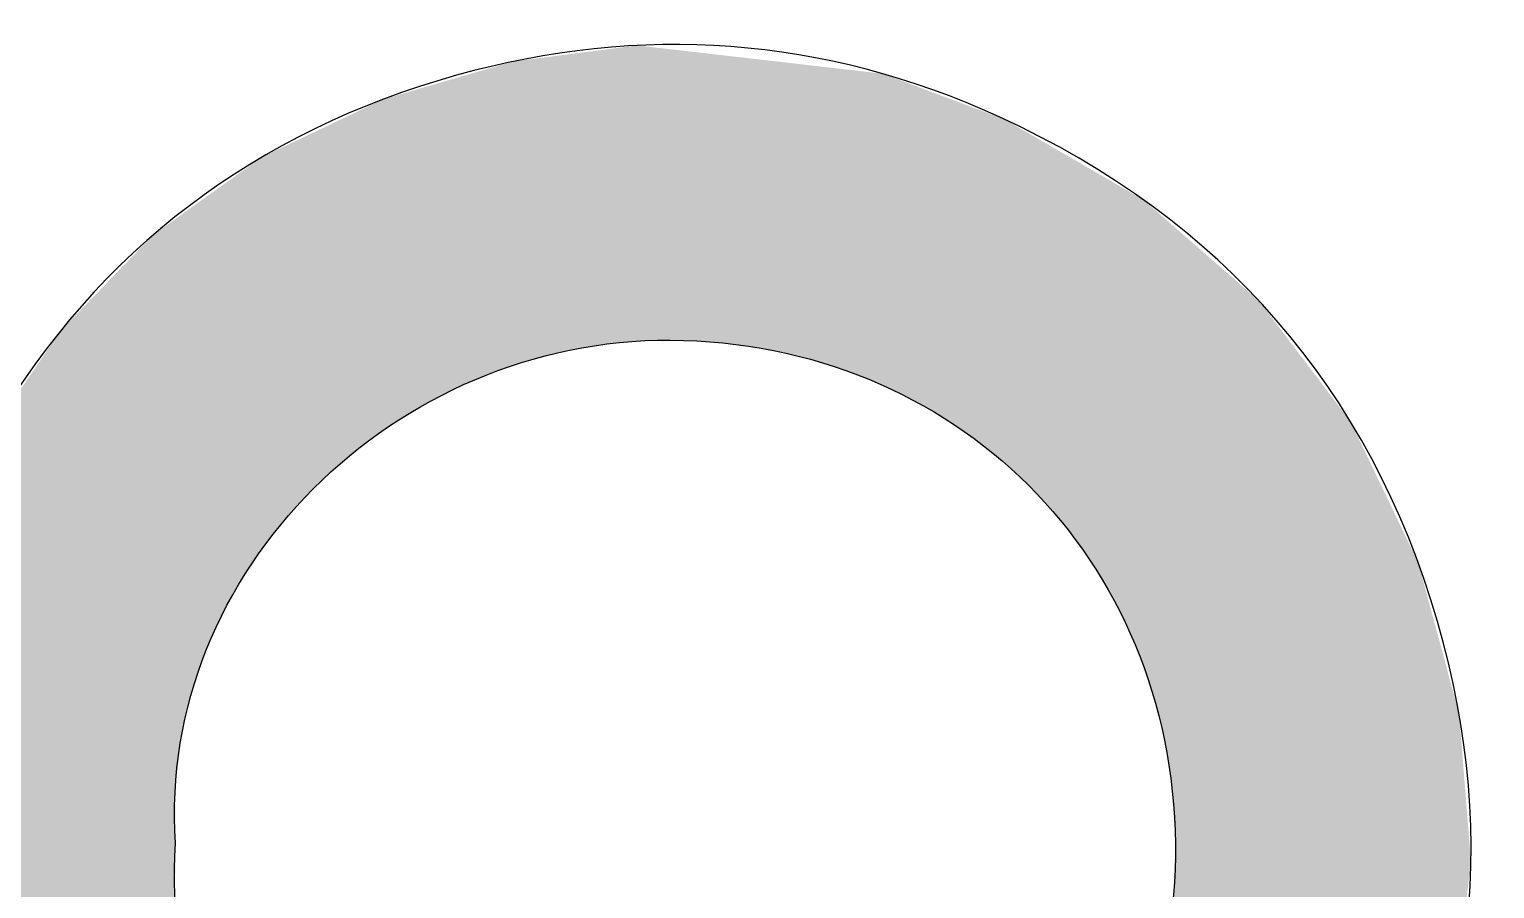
# Model space of a CAD drawing. Extents: x 30.9 to 73.6, y 20.2 to 62.9.
# Drawn here: x 41.97 to 53.01, y 50.77 to 57.24 of the extents above; entities that cross this region are included whole.
import ezdxf

# ---------------------------------------------------------------- set-up
doc = ezdxf.new("R2010")
doc.units = 0
doc.header["$MEASUREMENT"] = 0
doc.layers.add('_U_56FE_U_5C42_1', color=7, linetype='CONTINUOUS')

# ---------------------------------------------------------------- blocks, each defined once
blk = doc.blocks.new('*U0')
at = {"layer": '_U_56FE_U_5C42_1', "color": 7}
for points in [[(336, 598.32), (333.29, 632.67), (336, 633.02)], [(337.09, 598.48), (336, 633.02), (337.09, 633.16)], [(336, 598.32), (336, 633.02), (337.09, 598.48)], [(337.65, 598.51), (337.09, 633.17), (337.65, 633.24)], [(337.09, 598.49), (337.09, 633.16), (337.09, 633.17)], [(337.09, 598.49), (337.09, 633.17), (337.65, 598.51)], [(337.09, 598.48), (337.09, 633.16), (337.09, 598.49)], [(338.01, 598.53), (337.65, 633.24), (338.01, 633.28)], [(337.65, 598.51), (337.65, 633.24), (338.01, 598.53)], [(338.15, 598.53), (338.01, 633.28), (338.15, 633.3)], [(338.01, 598.53), (338.01, 633.28), (338.15, 598.53)], [(339.18, 598.58), (338.15, 633.3), (339.18, 633.44)], [(338.15, 598.53), (338.15, 633.3), (339.18, 598.58)], [(339.18, 598.58), (339.18, 633.44), (339.68, 598.61)], [(339.68, 598.61), (339.18, 633.44), (339.68, 633.38)], [(339.68, 598.61), (339.68, 633.38), (341.29, 598.68)], [(341.29, 598.68), (339.68, 633.38), (341.29, 633.19)], [(341.29, 598.68), (341.29, 633.19), (342.43, 598.74)], [(342.43, 598.74), (341.29, 633.19), (342.43, 633.06)], [(342.43, 598.74), (342.43, 633.06), (342.53, 598.74)], [(342.53, 598.74), (342.43, 633.06), (342.53, 633.05)], [(342.53, 598.74), (342.53, 633.05), (343.07, 598.77)], [(343.07, 598.77), (342.53, 633.05), (343.07, 632.99)], [(343.07, 598.77), (343.07, 632.99), (343.22, 598.76)], [(343.22, 598.76), (343.07, 632.99), (343.22, 632.97)], [(324.28, 595.65), (322.25, 630.87), (324.28, 631.46)], [(324.53, 595.75), (324.28, 631.46), (324.53, 631.54)], [(324.28, 595.65), (324.28, 631.46), (324.53, 595.75)], [(324.53, 595.75), (324.53, 631.54), (324.55, 595.76)], [(324.55, 595.76), (324.53, 631.54), (324.55, 631.54)], [(324.71, 595.81), (324.55, 631.54), (324.71, 631.56)], [(324.55, 595.76), (324.55, 631.54), (324.71, 595.81)], [(325.55, 596.12), (324.71, 631.56), (325.55, 631.67)], [(324.71, 595.81), (324.71, 631.56), (325.55, 596.12)], [(326.25, 596.3), (325.55, 631.67), (326.25, 631.76)], [(325.55, 596.12), (325.55, 631.67), (326.25, 596.3)], [(328.51, 596.89), (326.25, 631.76), (328.51, 632.05)], [(326.25, 596.3), (326.25, 631.76), (328.51, 596.89)], [(328.75, 596.95), (328.51, 632.05), (328.75, 632.08)], [(328.51, 596.89), (328.51, 632.05), (328.75, 596.95)], [(329.13, 597.05), (328.75, 632.08), (329.13, 632.13)], [(328.75, 596.95), (328.75, 632.08), (329.13, 597.05)], [(330.11, 597.3), (329.13, 632.13), (330.11, 632.26)], [(329.13, 597.05), (329.13, 632.13), (330.11, 597.3)], [(330.6, 597.43), (330.11, 632.26), (330.6, 632.32)], [(330.11, 597.3), (330.11, 632.26), (330.6, 597.43)], [(331.23, 597.59), (330.6, 632.32), (331.23, 632.41)], [(330.6, 597.43), (330.6, 632.32), (331.23, 597.59)], [(331.88, 597.69), (331.23, 632.41), (331.88, 632.49)], [(331.23, 597.59), (331.23, 632.41), (331.88, 597.69)], [(333.09, 597.88), (331.88, 632.49), (333.09, 632.65)], [(331.88, 597.69), (331.88, 632.49), (333.09, 597.88)], [(333.29, 597.91), (333.09, 632.65), (333.29, 632.67)], [(333.09, 597.88), (333.09, 632.65), (333.29, 597.91)], [(333.29, 597.91), (333.29, 632.67), (336, 598.32)], [(343.22, 598.76), (343.22, 632.97), (343.29, 598.75)], [(343.29, 598.75), (343.22, 632.97), (343.29, 632.96)], [(343.29, 598.75), (343.29, 632.96), (343.31, 598.75)], [(343.31, 598.75), (343.29, 632.96), (343.31, 632.96)], [(343.31, 598.75), (343.31, 632.96), (343.51, 598.74)], [(343.51, 598.74), (343.31, 632.96), (343.51, 632.94)], [(343.51, 598.74), (343.51, 632.94), (344.4, 598.7)], [(344.4, 598.7), (343.51, 632.94), (344.4, 632.84)], [(344.4, 598.7), (344.4, 632.84), (344.69, 598.68)], [(344.69, 598.68), (344.4, 632.84), (344.69, 632.8)], [(344.69, 598.68), (344.69, 632.8), (345.36, 598.65)], [(345.36, 598.65), (344.69, 632.8), (345.36, 632.73)], [(345.36, 598.65), (345.36, 632.73), (346.11, 598.61)], [(346.11, 598.61), (345.36, 632.73), (346.11, 632.64)], [(346.11, 598.61), (346.11, 632.64), (346.12, 598.61)], [(346.12, 598.61), (346.11, 632.64), (346.12, 632.64)], [(346.12, 598.61), (346.12, 632.64), (346.19, 598.6)], [(346.19, 598.6), (346.12, 632.64), (346.19, 632.63)], [(346.19, 598.6), (346.19, 632.63), (346.19, 598.6)], [(346.19, 598.6), (346.19, 632.63), (346.19, 632.63)], [(346.19, 598.6), (346.19, 632.63), (346.22, 598.6)], [(346.22, 598.6), (346.19, 632.63), (346.22, 632.63)], [(346.22, 598.6), (346.22, 632.63), (346.22, 598.6)], [(346.22, 598.6), (346.22, 632.63), (346.22, 632.63)], [(346.22, 598.6), (346.22, 632.63), (346.22, 598.6)], [(346.22, 598.6), (346.22, 632.63), (346.22, 632.63)], [(346.22, 598.6), (346.22, 632.63), (346.23, 598.6)], [(346.23, 598.6), (346.22, 632.63), (346.23, 632.63)], [(346.23, 598.6), (346.23, 632.63), (346.23, 598.6)], [(346.23, 598.6), (346.23, 632.63), (346.23, 632.63)], [(346.23, 598.6), (346.23, 632.63), (346.23, 598.6)], [(346.23, 598.6), (346.23, 632.63), (346.23, 632.63)], [(346.23, 598.6), (346.23, 632.63), (348.7, 598.47)], [(348.7, 598.47), (346.23, 632.63), (348.7, 632.34)], [(348.7, 598.47), (348.7, 632.34), (348.71, 598.47)], [(348.71, 598.47), (348.7, 632.34), (348.71, 632.34)], [(348.71, 598.47), (348.71, 632.34), (349.26, 598.44)], [(349.26, 598.44), (348.71, 632.34), (349.26, 632.28)], [(349.26, 598.44), (349.26, 632.28), (349.56, 598.39)], [(349.56, 598.39), (349.26, 632.28), (349.56, 632.24)], [(349.56, 598.39), (349.56, 632.24), (354.33, 597.68)], [(354.33, 597.68), (349.56, 632.24), (354.33, 631.7)], [(354.33, 597.68), (354.33, 631.7), (354.43, 597.67)], [(354.43, 597.67), (354.33, 631.7), (354.43, 631.68)], [(354.43, 597.67), (354.43, 631.68), (355.24, 597.55)], [(355.24, 597.55), (354.43, 631.68), (355.24, 631.59)], [(355.24, 597.55), (355.24, 631.59), (355.45, 597.49)], [(355.45, 597.49), (355.24, 631.59), (355.45, 631.57)], [(355.45, 597.49), (355.45, 631.57), (357.97, 596.86)], [(357.97, 596.86), (355.45, 631.57), (357.97, 631.28)], [(357.97, 596.86), (357.97, 631.28), (360.16, 596.31)], [(360.16, 596.31), (357.97, 631.28), (360.16, 631.02)], [(320.08, 594.11), (317.32, 629.44), (320.08, 630.24)], [(320.44, 594.24), (320.08, 630.24), (320.44, 630.35)], [(320.08, 594.11), (320.08, 630.24), (320.44, 594.24)], [(320.74, 594.35), (320.44, 630.35), (320.74, 630.43)], [(320.44, 594.24), (320.44, 630.35), (320.74, 594.35)], [(320.78, 594.37), (320.74, 630.43), (320.78, 630.44)], [(320.74, 594.35), (320.74, 630.43), (320.78, 594.37)], [(322.25, 594.91), (320.78, 630.44), (322.25, 630.87)], [(320.78, 594.37), (320.78, 630.44), (322.25, 594.91)], [(322.25, 594.91), (322.25, 630.87), (324.28, 595.65)], [(360.16, 596.31), (360.16, 631.02), (360.36, 596.27)], [(360.36, 596.27), (360.16, 631.02), (360.36, 631)], [(360.36, 596.27), (360.36, 631), (360.98, 596.11)], [(360.98, 596.11), (360.36, 631), (360.98, 630.93)], [(360.98, 596.11), (360.98, 630.93), (361.04, 596.09)], [(361.04, 596.09), (360.98, 630.93), (361.04, 630.92)], [(361.04, 596.09), (361.04, 630.92), (361.13, 596.06)], [(361.13, 596.06), (361.04, 630.92), (361.13, 630.91)], [(361.13, 596.06), (361.13, 630.91), (362.22, 595.67)], [(362.22, 595.67), (361.13, 630.91), (362.22, 630.79)], [(362.22, 595.67), (362.22, 630.79), (363.87, 595.08)], [(363.87, 595.08), (362.22, 630.79), (363.87, 630.6)], [(363.87, 595.08), (363.87, 630.6), (366.16, 594.26)], [(366.16, 594.26), (363.87, 630.6), (366.16, 630.33)], [(366.16, 594.26), (366.16, 630.33), (366.46, 594.16)], [(366.46, 594.16), (366.16, 630.33), (366.46, 630.3)], [(366.46, 594.16), (366.46, 630.3), (366.46, 594.16)], [(366.46, 594.16), (366.46, 630.3), (366.46, 630.3)], [(366.46, 594.16), (366.46, 630.3), (366.58, 594.1)], [(366.58, 594.1), (366.46, 630.3), (366.58, 630.29)], [(366.58, 594.1), (366.58, 630.29), (368.09, 593.39)], [(368.09, 593.39), (366.58, 630.29), (368.09, 630.11)], [(368.09, 593.39), (368.09, 630.11), (371.64, 591.72)], [(371.64, 591.72), (368.09, 630.11), (371.64, 628.78)], [(311.84, 589.75), (311.57, 627.77), (311.84, 627.85)], [(312, 589.85), (311.84, 627.85), (312, 627.89)], [(311.84, 589.75), (311.84, 627.85), (312, 589.85)], [(314.06, 591.1), (312, 627.89), (314.06, 628.49)], [(312, 589.85), (312, 627.89), (314.06, 591.1)], [(314.35, 591.27), (314.06, 628.49), (314.35, 628.58)], [(314.06, 591.1), (314.06, 628.49), (314.35, 591.27)], [(314.86, 591.58), (314.35, 628.58), (314.86, 628.72)], [(314.35, 591.27), (314.35, 628.58), (314.86, 591.58)], [(315.05, 591.68), (314.86, 628.72), (315.05, 628.78)], [(314.86, 591.58), (314.86, 628.72), (315.05, 591.68)], [(315.21, 591.75), (315.05, 628.78), (315.21, 628.82)], [(315.05, 591.68), (315.05, 628.78), (315.21, 591.75)], [(315.53, 591.91), (315.21, 628.82), (315.53, 628.92)], [(315.21, 591.75), (315.21, 628.82), (315.53, 591.91)], [(315.89, 592.08), (315.53, 628.92), (315.89, 629.02)], [(315.53, 591.91), (315.53, 628.92), (315.89, 592.08)], [(317.02, 592.63), (315.89, 629.02), (317.02, 629.35)], [(315.89, 592.08), (315.89, 629.02), (317.02, 592.63)], [(317.32, 592.78), (317.02, 629.35), (317.32, 629.44)], [(317.02, 592.63), (317.02, 629.35), (317.32, 592.78)], [(317.32, 592.78), (317.32, 629.44), (320.08, 594.11)], [(371.64, 591.72), (371.64, 628.78), (371.77, 591.64)], [(371.77, 591.64), (371.64, 628.78), (371.77, 628.74)], [(371.77, 591.64), (371.77, 628.74), (372.35, 591.29)], [(372.35, 591.29), (371.77, 628.74), (372.35, 628.52)], [(372.35, 591.29), (372.35, 628.52), (372.55, 591.17)], [(372.55, 591.17), (372.35, 628.52), (372.55, 628.44)], [(372.55, 591.17), (372.55, 628.44), (373.95, 590.34)], [(373.95, 590.34), (372.55, 628.44), (373.95, 627.92)], [(373.95, 590.34), (373.95, 627.92), (376.52, 588.8)], [(376.52, 588.8), (373.95, 627.92), (376.52, 626.95)], [(307.3, 586.62), (307.04, 626.02), (307.3, 626.14)], [(307.39, 586.69), (307.3, 626.14), (307.39, 626.19)], [(307.3, 586.62), (307.3, 626.14), (307.39, 586.69)], [(308.16, 587.26), (307.39, 626.19), (308.16, 626.56)], [(307.39, 586.69), (307.39, 626.19), (308.16, 587.26)], [(308.33, 587.39), (308.16, 626.56), (308.33, 626.64)], [(308.16, 587.26), (308.16, 626.56), (308.33, 587.39)], [(309.28, 588.1), (308.33, 626.64), (309.28, 627.09)], [(308.33, 587.39), (308.33, 626.64), (309.28, 588.1)], [(309.35, 588.15), (309.28, 627.09), (309.35, 627.12)], [(309.28, 588.1), (309.28, 627.09), (309.35, 588.15)], [(309.59, 588.33), (309.35, 627.12), (309.59, 627.19)], [(309.35, 588.15), (309.35, 627.12), (309.59, 588.33)], [(309.82, 588.5), (309.59, 627.19), (309.82, 627.26)], [(309.59, 588.33), (309.59, 627.19), (309.82, 588.5)], [(309.92, 588.58), (309.82, 627.26), (309.92, 627.29)], [(309.82, 588.5), (309.82, 627.26), (309.92, 588.58)], [(310.54, 588.96), (309.92, 627.29), (310.54, 627.47)], [(309.92, 588.58), (309.92, 627.29), (310.54, 588.96)], [(311.57, 589.58), (310.54, 627.47), (311.57, 627.77)], [(310.54, 588.96), (310.54, 627.47), (311.57, 589.58)], [(311.57, 589.58), (311.57, 627.77), (311.84, 589.75)], [(376.52, 588.8), (376.52, 626.95), (376.66, 588.7)], [(376.66, 588.7), (376.52, 626.95), (376.66, 626.9)], [(376.66, 588.7), (376.66, 626.9), (378.33, 587.47)], [(378.33, 587.47), (376.66, 626.9), (378.33, 626.28)], [(378.33, 587.47), (378.33, 626.28), (378.48, 587.36)], [(378.48, 587.36), (378.33, 626.28), (378.48, 626.22)], [(378.48, 587.36), (378.48, 626.22), (381.06, 585.45)], [(381.06, 585.45), (378.48, 626.22), (381.06, 625.25)], [(304.05, 583.98), (301.54, 623.4), (304.05, 624.6)], [(305.31, 585.13), (304.05, 624.6), (305.31, 625.2)], [(304.05, 583.98), (304.05, 624.6), (305.31, 585.13)], [(305.86, 585.54), (305.31, 625.2), (305.86, 625.46)], [(305.31, 585.13), (305.31, 625.2), (305.86, 585.54)], [(307.04, 586.42), (305.86, 625.46), (307.04, 626.02)], [(305.86, 585.54), (305.86, 625.46), (307.04, 586.42)], [(307.04, 586.42), (307.04, 626.02), (307.3, 586.62)], [(381.06, 585.45), (381.06, 625.25), (381.23, 585.3)], [(381.23, 585.3), (381.06, 625.25), (381.23, 625.19)], [(381.23, 585.3), (381.23, 625.19), (382.39, 584.25)], [(382.39, 584.25), (381.23, 625.19), (382.39, 624.75)], [(382.39, 584.25), (382.39, 624.75), (384.07, 582.73)], [(384.07, 582.73), (382.39, 624.75), (384.07, 623.78)], [(301.07, 581.27), (299.34, 622.35), (301.07, 623.18)], [(301.54, 581.7), (301.07, 623.18), (301.54, 623.4)], [(301.07, 581.27), (301.07, 623.18), (301.54, 581.7)], [(301.54, 581.7), (301.54, 623.4), (304.05, 583.98)], [(384.07, 582.73), (384.07, 623.78), (384.19, 582.62)], [(384.19, 582.62), (384.07, 623.78), (384.19, 623.71)], [(384.19, 582.62), (384.19, 623.71), (385.23, 581.68)], [(385.23, 581.68), (384.19, 623.71), (385.23, 623.11)], [(385.23, 581.68), (385.23, 623.11), (385.44, 581.46)], [(385.44, 581.46), (385.23, 623.11), (385.44, 622.99)], [(385.44, 581.46), (385.44, 622.99), (386, 580.84)], [(386, 580.84), (385.44, 622.99), (386, 622.67)], [(386, 580.84), (386, 622.67), (386.53, 580.26)], [(386.53, 580.26), (386, 622.67), (386.53, 622.36)], [(297.23, 577.03), (296.09, 620.8), (297.23, 621.35)], [(297.6, 577.45), (297.23, 621.35), (297.6, 621.52)], [(297.23, 577.03), (297.23, 621.35), (297.6, 577.45)], [(298.53, 578.47), (297.6, 621.52), (298.53, 621.97)], [(297.6, 577.45), (297.6, 621.52), (298.53, 578.47)], [(298.82, 578.79), (298.53, 621.97), (298.82, 622.11)], [(298.53, 578.47), (298.53, 621.97), (298.82, 578.79)], [(299.34, 579.37), (298.82, 622.11), (299.34, 622.35)], [(298.82, 578.79), (298.82, 622.11), (299.34, 579.37)], [(299.34, 579.37), (299.34, 622.35), (301.07, 581.27)], [(386.53, 580.26), (386.53, 622.36), (386.53, 580.25)], [(386.53, 580.25), (386.53, 622.36), (386.53, 622.36)], [(386.53, 580.25), (386.53, 622.36), (386.54, 580.24)], [(386.54, 580.24), (386.53, 622.36), (386.54, 622.35)], [(386.54, 580.24), (386.54, 622.35), (386.58, 580.2)], [(386.58, 580.2), (386.54, 622.35), (386.58, 622.33)], [(386.58, 580.2), (386.58, 622.33), (386.6, 580.18)], [(386.6, 580.18), (386.58, 622.33), (386.6, 622.32)], [(386.6, 580.18), (386.6, 622.32), (386.6, 580.17)], [(386.6, 580.17), (386.6, 622.32), (386.6, 622.32)], [(386.6, 580.17), (386.6, 622.32), (386.6, 580.17)], [(386.6, 580.17), (386.6, 622.32), (386.6, 622.32)], [(386.6, 580.17), (386.6, 622.32), (386.61, 580.16)], [(386.61, 580.16), (386.6, 622.32), (386.61, 622.31)], [(386.61, 580.16), (386.61, 622.31), (386.8, 579.96)], [(386.8, 579.96), (386.61, 622.31), (386.8, 622.2)], [(386.8, 579.96), (386.8, 622.2), (386.93, 579.82)], [(386.93, 579.82), (386.8, 622.2), (386.93, 622.13)], [(386.93, 579.82), (386.93, 622.13), (388.47, 578.12)], [(388.47, 578.12), (386.93, 622.13), (388.47, 621.23)], [(388.47, 578.12), (388.47, 621.23), (389.02, 577.52)], [(389.02, 577.52), (388.47, 621.23), (389.02, 620.92)], [(389.02, 577.52), (389.02, 620.92), (389.04, 577.48)], [(389.04, 577.48), (389.02, 620.92), (389.04, 620.9)], [(293.83, 572.45), (293.34, 619.1), (293.83, 619.45)], [(294.11, 572.83), (293.83, 619.45), (294.11, 619.65)], [(293.83, 572.45), (293.83, 619.45), (294.11, 572.83)], [(294.77, 573.72), (294.11, 619.65), (294.77, 620.12)], [(294.11, 572.83), (294.11, 619.65), (294.77, 573.72)], [(295, 574.03), (294.77, 620.12), (295, 620.28)], [(294.77, 573.72), (294.77, 620.12), (295, 574.03)], [(296.09, 575.5), (295, 620.28), (296.09, 620.8)], [(295, 574.03), (295, 620.28), (296.09, 575.5)], [(296.09, 575.5), (296.09, 620.8), (297.23, 577.03)], [(389.04, 577.48), (389.04, 620.9), (389.26, 577.2)], [(389.26, 577.2), (389.04, 620.9), (389.26, 620.78)], [(389.26, 577.2), (389.26, 620.78), (389.56, 576.8)], [(389.56, 576.8), (389.26, 620.78), (389.56, 620.61)], [(389.56, 576.8), (389.56, 620.61), (389.68, 576.63)], [(389.68, 576.63), (389.56, 620.61), (389.68, 620.54)], [(389.68, 576.63), (389.68, 620.54), (391.41, 574.31)], [(391.41, 574.31), (389.68, 620.54), (391.41, 619.54)], [(391.41, 574.31), (391.41, 619.54), (392.2, 573.25)], [(392.2, 573.25), (391.41, 619.54), (392.2, 619.08)], [(291.1, 567.87), (290.91, 617.36), (291.1, 617.49)], [(293.34, 571.64), (291.1, 617.49), (293.34, 619.1)], [(291.1, 567.87), (291.1, 617.49), (293.34, 571.64)], [(293.34, 571.64), (293.34, 619.1), (293.83, 572.45)], [(392.2, 573.25), (392.2, 619.08), (392.21, 573.23)], [(392.21, 573.23), (392.2, 619.08), (392.21, 619.07)], [(392.21, 573.23), (392.21, 619.07), (392.39, 572.99)], [(392.39, 572.99), (392.21, 619.07), (392.39, 618.97)], [(392.39, 572.99), (392.39, 618.97), (392.66, 572.54)], [(392.66, 572.54), (392.39, 618.97), (392.66, 618.81)], [(392.66, 572.54), (392.66, 618.81), (394.08, 570.18)], [(394.08, 570.18), (392.66, 618.81), (394.08, 617.99)], [(394.08, 570.18), (394.08, 617.99), (394.75, 569.07)], [(394.75, 569.07), (394.08, 617.99), (394.75, 617.6)], [(394.75, 569.07), (394.75, 617.6), (394.89, 568.83)], [(394.89, 568.83), (394.75, 617.6), (394.89, 617.52)], [(394.89, 568.83), (394.89, 617.52), (395.32, 568.12)], [(395.32, 568.12), (394.89, 617.52), (395.32, 617.27)], [(290.91, 567.55), (288.61, 615.72), (290.91, 617.36)], [(290.91, 567.55), (290.91, 617.36), (291.1, 567.87)], [(395.32, 568.12), (395.32, 617.27), (395.52, 567.69)], [(395.52, 567.69), (395.32, 617.27), (395.52, 617.15)], [(395.52, 567.69), (395.52, 617.15), (395.61, 567.51)], [(395.61, 567.51), (395.52, 617.15), (395.61, 617.1)], [(395.61, 567.51), (395.61, 617.1), (397.79, 562.93)], [(397.79, 562.93), (395.61, 617.1), (397.79, 615.84)], [(397.79, 562.93), (397.79, 615.84), (398.08, 562.12)], [(398.08, 562.12), (397.79, 615.84), (398.08, 615.67)], [(286.43, 555.94), (285.41, 613.43), (286.43, 614.16)], [(286.66, 556.96), (286.43, 614.16), (286.66, 614.32)], [(286.43, 555.94), (286.43, 614.16), (286.66, 556.96)], [(286.7, 557.09), (286.66, 614.32), (286.7, 614.35)], [(286.66, 556.96), (286.66, 614.32), (286.7, 557.09)], [(288.5, 562.38), (286.7, 614.35), (288.5, 615.64)], [(286.7, 557.09), (286.7, 614.35), (288.5, 562.38)], [(288.61, 562.62), (288.5, 615.64), (288.61, 615.72)], [(288.5, 562.38), (288.5, 615.64), (288.61, 562.62)], [(288.61, 562.62), (288.61, 615.72), (290.91, 567.55)], [(398.08, 562.12), (398.08, 615.67), (398.74, 560.3)], [(398.74, 560.3), (398.08, 615.67), (398.74, 615.29)], [(398.74, 560.3), (398.74, 615.29), (399.06, 559.42)], [(399.06, 559.42), (398.74, 615.29), (399.06, 615.01)], [(399.06, 559.42), (399.06, 615.01), (399.52, 558.16)], [(399.52, 558.16), (399.06, 615.01), (399.52, 614.62)], [(399.52, 558.16), (399.52, 614.62), (399.58, 557.99)], [(399.58, 557.99), (399.52, 614.62), (399.58, 614.56)], [(399.58, 557.99), (399.58, 614.56), (399.63, 557.84)], [(399.63, 557.84), (399.58, 614.56), (399.63, 614.51)], [(399.63, 557.84), (399.63, 614.51), (399.77, 557.45)], [(399.77, 557.45), (399.63, 614.51), (399.77, 614.39)], [(399.77, 557.45), (399.77, 614.39), (399.82, 557.29)], [(399.82, 557.29), (399.77, 614.39), (399.82, 614.36)], [(399.82, 557.29), (399.82, 614.36), (400.04, 556.39)], [(400.04, 556.39), (399.82, 614.36), (400.04, 614.16)], [(400.04, 556.39), (400.04, 614.16), (400.19, 555.83)], [(400.19, 555.83), (400.04, 614.16), (400.19, 614.03)], [(400.19, 555.83), (400.19, 614.03), (401.24, 551.7)], [(401.24, 551.7), (400.19, 614.03), (401.24, 613.11)], [(284.78, 466.56), (282.29, 611.2), (284.78, 612.97)], [(284.8, 534.87), (284.78, 612.97), (284.8, 612.99)], [(284.78, 533.54), (284.78, 612.97), (284.8, 534.87)], [(284.85, 546.06), (284.8, 612.99), (284.85, 613.03)], [(284.8, 545.51), (284.8, 612.99), (284.85, 546.06)], [(285.1, 548.39), (284.85, 613.03), (285.1, 613.2)], [(284.85, 546.06), (284.85, 613.03), (285.1, 548.39)], [(285.41, 551.33), (285.1, 613.2), (285.41, 613.43)], [(285.1, 548.39), (285.1, 613.2), (285.41, 551.33)], [(285.41, 551.33), (285.41, 613.43), (285.41, 551.33)], [(285.41, 551.33), (285.41, 613.43), (285.41, 613.43)], [(285.41, 551.33), (285.41, 613.43), (286.43, 555.94)], [(401.24, 551.7), (401.24, 613.11), (401.46, 550.29)], [(401.46, 550.29), (401.24, 613.11), (401.46, 612.92)], [(401.46, 550.29), (401.46, 612.92), (402.17, 545.7)], [(402.17, 545.7), (401.46, 612.92), (402.17, 612.3)], [(402.17, 545.7), (402.17, 612.3), (402.3, 543.51)], [(402.3, 543.51), (402.17, 612.3), (402.3, 612.18)], [(282.29, 468.42), (279.41, 608.22), (282.29, 611.2)], [(282.29, 468.42), (282.29, 611.2), (284.78, 466.56)], [(402.3, 543.51), (402.3, 612.18), (402.54, 539.49)], [(402.54, 539.49), (402.3, 612.18), (402.54, 611.97)], [(402.54, 467.48), (402.54, 611.97), (404.18, 469.19)], [(404.18, 469.19), (402.54, 611.97), (404.18, 610.54)], [(404.18, 469.19), (404.18, 610.54), (404.39, 469.41)], [(404.39, 469.41), (404.18, 610.54), (404.39, 610.37)], [(404.39, 469.41), (404.39, 610.37), (404.41, 469.43)], [(404.41, 469.43), (404.39, 610.37), (404.41, 610.35)], [(404.41, 469.43), (404.41, 610.35), (406.13, 471.23)], [(406.13, 471.23), (404.41, 610.35), (406.13, 608.84)], [(406.13, 471.23), (406.13, 608.84), (406.56, 471.68)], [(406.56, 471.68), (406.13, 608.84), (406.56, 608.46)], [(278.53, 471.29), (278, 606.76), (278.53, 607.31)], [(278.69, 471.11), (278.53, 607.31), (278.69, 607.47)], [(278.53, 471.29), (278.53, 607.31), (278.69, 471.11)], [(279.41, 470.57), (278.69, 607.47), (279.41, 608.22)], [(278.69, 471.11), (278.69, 607.47), (279.41, 470.57)], [(279.41, 470.57), (279.41, 608.22), (282.29, 468.42)], [(406.56, 471.68), (406.56, 608.46), (408.36, 473.55)], [(408.36, 473.55), (406.56, 608.46), (408.36, 606.89)], [(278, 471.92), (273.57, 602.18), (278, 606.76)], [(278, 471.92), (278, 606.76), (278.53, 471.29)], [(408.36, 473.55), (408.36, 606.89), (408.64, 473.84)], [(408.64, 473.84), (408.36, 606.89), (408.64, 606.65)], [(408.64, 473.84), (408.64, 606.65), (412.16, 477.51)], [(412.16, 477.51), (408.64, 606.65), (412.16, 603.58)], [(273.47, 477.23), (272.7, 601.28), (273.47, 602.08)], [(273.57, 477.11), (273.47, 602.08), (273.57, 602.18)], [(273.47, 477.23), (273.47, 602.08), (273.57, 477.11)], [(273.57, 477.11), (273.57, 602.18), (278, 471.92)], [(412.16, 477.51), (412.16, 603.58), (412.35, 477.71)], [(412.35, 477.71), (412.16, 603.58), (412.35, 603.41)], [(412.35, 477.71), (412.35, 603.41), (412.48, 477.85)], [(412.48, 477.85), (412.35, 603.41), (412.48, 603.24)], [(412.48, 477.85), (412.48, 603.24), (413.46, 478.86)], [(413.46, 478.86), (412.48, 603.24), (413.46, 601.95)], [(413.46, 478.86), (413.46, 601.95), (415.49, 480.99)], [(415.49, 480.99), (413.46, 601.95), (415.49, 599.27)], [(272.66, 478.18), (271.34, 599.87), (272.66, 601.24)], [(272.7, 478.14), (272.66, 601.24), (272.7, 601.28)], [(272.66, 478.18), (272.66, 601.24), (272.7, 478.14)], [(272.7, 478.14), (272.7, 601.28), (273.47, 477.23)], [(270.91, 480.24), (270.09, 598.05), (270.91, 599.24)], [(271.34, 479.74), (270.91, 599.24), (271.34, 599.87)], [(270.91, 480.24), (270.91, 599.24), (271.34, 479.74)], [(271.34, 479.74), (271.34, 599.87), (272.66, 478.18)], [(415.49, 480.99), (415.49, 599.27), (415.55, 481.04)], [(415.55, 481.04), (415.49, 599.27), (415.55, 599.2)], [(415.55, 481.04), (415.55, 599.2), (415.9, 481.41)], [(415.9, 481.41), (415.55, 599.2), (415.9, 598.73)], [(415.9, 481.41), (415.9, 598.73), (418.49, 484.11)], [(418.49, 484.11), (415.9, 598.73), (418.49, 595.31)], [(269.4, 482.01), (265.88, 591.89), (269.4, 597.05)], [(270.09, 481.2), (269.4, 597.05), (270.09, 598.05)], [(269.4, 482.01), (269.4, 597.05), (270.09, 481.2)], [(270.09, 481.2), (270.09, 598.05), (270.91, 480.24)], [(418.49, 484.11), (418.49, 595.31), (418.87, 484.5)], [(418.87, 484.5), (418.49, 595.31), (418.87, 594.82)], [(418.87, 484.5), (418.87, 594.82), (420.16, 485.85)], [(420.16, 485.85), (418.87, 594.82), (420.16, 593.12)], [(265.88, 486.15), (265.88, 591.89), (269.4, 482.01)], [(420.16, 485.85), (420.16, 593.12), (420.98, 487.14)], [(420.98, 487.14), (420.16, 593.12), (420.98, 592.03)], [(420.98, 487.14), (420.98, 592.03), (421.01, 487.19)], [(421.01, 487.19), (420.98, 592.03), (421.01, 591.99)], [(421.01, 487.19), (421.01, 591.99), (421.28, 487.61)], [(421.28, 487.61), (421.01, 591.99), (421.28, 591.63)], [(421.28, 487.61), (421.28, 591.63), (421.35, 487.71)], [(421.35, 487.71), (421.28, 591.63), (421.35, 591.54)], [(421.35, 487.71), (421.35, 591.54), (422.98, 490.27)], [(422.98, 490.27), (421.35, 591.54), (422.98, 589.39)], [(422.98, 490.27), (422.98, 589.39), (423.16, 490.56)], [(423.16, 490.56), (422.98, 589.39), (423.16, 589.15)], [(423.16, 490.56), (423.16, 589.15), (423.31, 490.79)], [(423.31, 490.79), (423.16, 589.15), (423.31, 588.84)], [(423.31, 490.79), (423.31, 588.84), (424, 491.86)], [(424, 491.86), (423.31, 588.84), (424, 587.41)], [(424, 491.86), (424, 587.41), (424.46, 492.69)], [(424.46, 492.69), (424, 587.41), (424.46, 586.44)], [(424.46, 492.69), (424.46, 586.44), (424.73, 493.17)], [(424.73, 493.17), (424.46, 586.44), (424.73, 585.89)], [(424.73, 493.17), (424.73, 585.89), (425.41, 494.38)], [(425.41, 494.38), (424.73, 585.89), (425.41, 584.47)], [(425.41, 494.38), (425.41, 584.47), (425.57, 494.66)], [(425.57, 494.66), (425.41, 584.47), (425.57, 584.14)], [(425.57, 494.66), (425.57, 584.14), (425.79, 495.07)], [(425.79, 495.07), (425.57, 584.14), (425.79, 583.66)], [(425.79, 495.07), (425.79, 583.66), (426.24, 495.86)], [(426.24, 495.86), (425.79, 583.66), (426.24, 582.73)], [(426.24, 495.86), (426.24, 582.73), (428.09, 499.73)], [(428.09, 499.73), (426.24, 582.73), (428.09, 578.88)], [(428.09, 499.73), (428.09, 578.88), (429.85, 503.42)], [(429.85, 503.42), (428.09, 578.88), (429.85, 575.21)], [(429.85, 503.42), (429.85, 575.21), (430.11, 503.96)], [(430.11, 503.96), (429.85, 575.21), (430.11, 574.67)], [(430.11, 503.96), (430.11, 574.67), (431.13, 507.17)], [(431.13, 507.17), (430.11, 574.67), (431.13, 572.54)], [(431.13, 507.17), (431.13, 572.54), (431.47, 508.24)], [(431.47, 508.24), (431.13, 572.54), (431.47, 571.27)], [(431.47, 508.24), (431.47, 571.27), (433.63, 515.02)], [(433.63, 515.02), (431.47, 571.27), (433.63, 563.29)], [(433.63, 515.02), (433.63, 563.29), (434.01, 516.21)], [(434.01, 516.21), (433.63, 563.29), (434.01, 561.88)], [(434.01, 516.21), (434.01, 561.88), (435.37, 520.5)], [(435.37, 520.5), (434.01, 561.88), (435.37, 556.84)], [(435.37, 520.5), (435.37, 556.84), (435.58, 522.33)], [(435.58, 522.33), (435.37, 556.84), (435.58, 556.06)], [(435.58, 522.33), (435.58, 556.06), (435.94, 525.41)], [(435.94, 525.41), (435.58, 556.06), (435.94, 554.74)], [(435.94, 525.41), (435.94, 554.74), (437.32, 537.44)], [(284.8, 534.87), (284.8, 545.51), (284.85, 539.55)], [(402.54, 467.48), (402.3, 533.47), (402.54, 539.49)]]:
    blk.add_solid(points, dxfattribs=at)

msp = doc.modelspace()

# ---------------------------------------------------------------- linework, layer by layer
at = {"layer": '_U_56FE_U_5C42_1'}
for points, knots in [([(73.625, 41.553), (73.583, 29.751), (63.986, 20.215), (52.236, 20.249), (40.487, 20.282), (30.907, 29.742), (30.933, 41.603), (30.959, 53.485), (40.48, 62.934), (52.348, 62.906), (64.14, 62.878), (73.58, 53.364), (73.625, 41.553)], [0, 0, 0, 0, 1, 1, 1, 2, 2, 2, 3, 3, 3, 4, 4, 4, 4]), ([(70.259, 48.1), (69.674, 49.69), (68.937, 51.117), (68.008, 52.448), (65.462, 56.095), (62.053, 58.566), (57.817, 59.887), (56.319, 60.354), (54.775, 60.604), (53.2, 60.673), (50.436, 60.792), (47.763, 60.367), (45.193, 59.35), (43.545, 58.698), (42.015, 57.823), (40.612, 56.734), (39.087, 55.55), (37.759, 54.179), (36.647, 52.599), (36.519, 52.419), (36.493, 52.303), (36.764, 52.303), (38.075, 52.301), (39.386, 52.299), (40.698, 52.313), (40.788, 52.314), (40.921, 52.422), (40.961, 52.512), (41.214, 53.083), (41.383, 53.699), (41.697, 54.232), (42.491, 55.583), (43.684, 56.474), (45.188, 56.894), (46.575, 57.281), (47.949, 57.188), (49.273, 56.581), (50.949, 55.813), (52.064, 54.536), (52.575, 52.781), (53.059, 51.121), (52.845, 49.516), (51.948, 48.017), (50.458, 45.526), (47.394, 44.439), (44.673, 45.499), (42.756, 46.245), (41.531, 47.661), (40.971, 49.649), (40.944, 49.746), (40.794, 49.874), (40.701, 49.875), (38.899, 49.888), (37.097, 49.89), (35.295, 49.875), (35.176, 49.874), (35.002, 49.749), (34.947, 49.636), (34.739, 49.207), (34.565, 48.762), (34.387, 48.319), (33.742, 46.716), (33.371, 45.042), (33.225, 43.33), (32.966, 40.315), (33.355, 37.376), (34.474, 34.553), (35.259, 32.572), (36.342, 30.763), (37.738, 29.146), (39.385, 27.238), (41.301, 25.663), (43.568, 24.555), (44.566, 24.068), (45.628, 23.711), (46.655, 23.281), (46.922, 23.169), (46.999, 23.237), (46.999, 23.509), (46.994, 25.247), (46.995, 26.985), (46.999, 28.722), (46.999, 28.912), (46.926, 28.985), (46.746, 29.058), (46.157, 29.297), (45.54, 29.505), (45.014, 29.848), (43.282, 30.98), (42.39, 32.622), (42.297, 34.682), (42.249, 35.733), (42.47, 36.744), (42.981, 37.666), (43.878, 39.287), (45.222, 40.334), (47.052, 40.728), (48.414, 41.021), (49.731, 40.873), (50.961, 40.231), (53.036, 39.148), (54.153, 37.415), (54.285, 35.074), (54.344, 34.012), (54.108, 32.996), (53.603, 32.059), (52.791, 30.553), (51.549, 29.556), (49.908, 29.078), (49.627, 28.996), (49.575, 28.864), (49.577, 28.607), (49.585, 26.891), (49.581, 25.174), (49.581, 23.458), (49.581, 22.6), (49.58, 22.585), (50.458, 22.518), (53.888, 22.254), (57.184, 22.755), (60.321, 24.217), (63.124, 25.524), (65.467, 27.399), (67.373, 29.826), (68.977, 31.868), (70.097, 34.156), (70.77, 36.66), (71.204, 38.273), (71.436, 39.921), (71.385, 41.591), (71.351, 42.697), (71.234, 43.801), (71.121, 44.902), (71.063, 45.469), (71.022, 45.471), (70.461, 45.471), (69.491, 45.471), (68.521, 45.471), (67.55, 45.471), (66.889, 45.471), (66.228, 45.468), (65.567, 45.473), (65.329, 45.475), (65.162, 45.436), (65.127, 45.143), (65.102, 44.937), (65.012, 44.733), (64.926, 44.54), (64.096, 42.689), (62.733, 41.455), (60.737, 40.987), (59.021, 40.584), (57.395, 40.85), (55.965, 41.882), (53.919, 43.36), (53.045, 45.379), (53.474, 47.891), (53.829, 49.968), (55.036, 51.444), (56.927, 52.299), (58.82, 53.155), (60.712, 53.007), (62.496, 51.937), (63.807, 51.151), (64.669, 49.986), (65.126, 48.528), (65.27, 48.068), (65.253, 48.063), (65.744, 48.063), (67.098, 48.063), (68.452, 48.062), (69.806, 48.064), (69.939, 48.064), (70.071, 48.084), (70.259, 48.1)], [0, 0, 0, 0, 1, 1, 1, 2, 2, 2, 3, 3, 3, 4, 4, 4, 5, 5, 5, 6, 6, 6, 7, 7, 7, 8, 8, 8, 9, 9, 9, 10, 10, 10, 11, 11, 11, 12, 12, 12, 13, 13, 13, 14, 14, 14, 15, 15, 15, 16, 16, 16, 17, 17, 17, 18, 18, 18, 19, 19, 19, 20, 20, 20, 21, 21, 21, 22, 22, 22, 23, 23, 23, 24, 24, 24, 25, 25, 25, 26, 26, 26, 27, 27, 27, 28, 28, 28, 29, 29, 29, 30, 30, 30, 31, 31, 31, 32, 32, 32, 33, 33, 33, 34, 34, 34, 35, 35, 35, 36, 36, 36, 37, 37, 37, 38, 38, 38, 39, 39, 39, 40, 40, 40, 41, 41, 41, 42, 42, 42, 43, 43, 43, 44, 44, 44, 45, 45, 45, 46, 46, 46, 47, 47, 47, 48, 48, 48, 49, 49, 49, 50, 50, 50, 51, 51, 51, 52, 52, 52, 53, 53, 53, 54, 54, 54, 55, 55, 55, 56, 56, 56, 57, 57, 57, 58, 58, 58, 58]), ([(43.072, 51.112), (42.921, 49.038), (44.818, 47.294), (46.824, 47.323), (48.916, 47.353), (50.627, 49.026), (50.601, 51.108), (50.575, 53.262), (48.943, 54.888), (46.797, 54.9), (44.736, 54.912), (42.933, 53.167), (43.072, 51.112)], [0, 0, 0, 0, 1, 1, 1, 2, 2, 2, 3, 3, 3, 4, 4, 4, 4])]:
    msp.add_open_spline(points, degree=3, knots=knots, dxfattribs=at)

# ---------------------------------------------------------------- block references
at = {"layer": '_U_56FE_U_5C42_1', "color": 7, "xscale": 0.06397625, "yscale": 0.06397625, "zscale": 0.06397625}
msp.add_blockref('*U0', (24.848, 16.594), dxfattribs=at)

doc.saveas('drawing.dxf')
